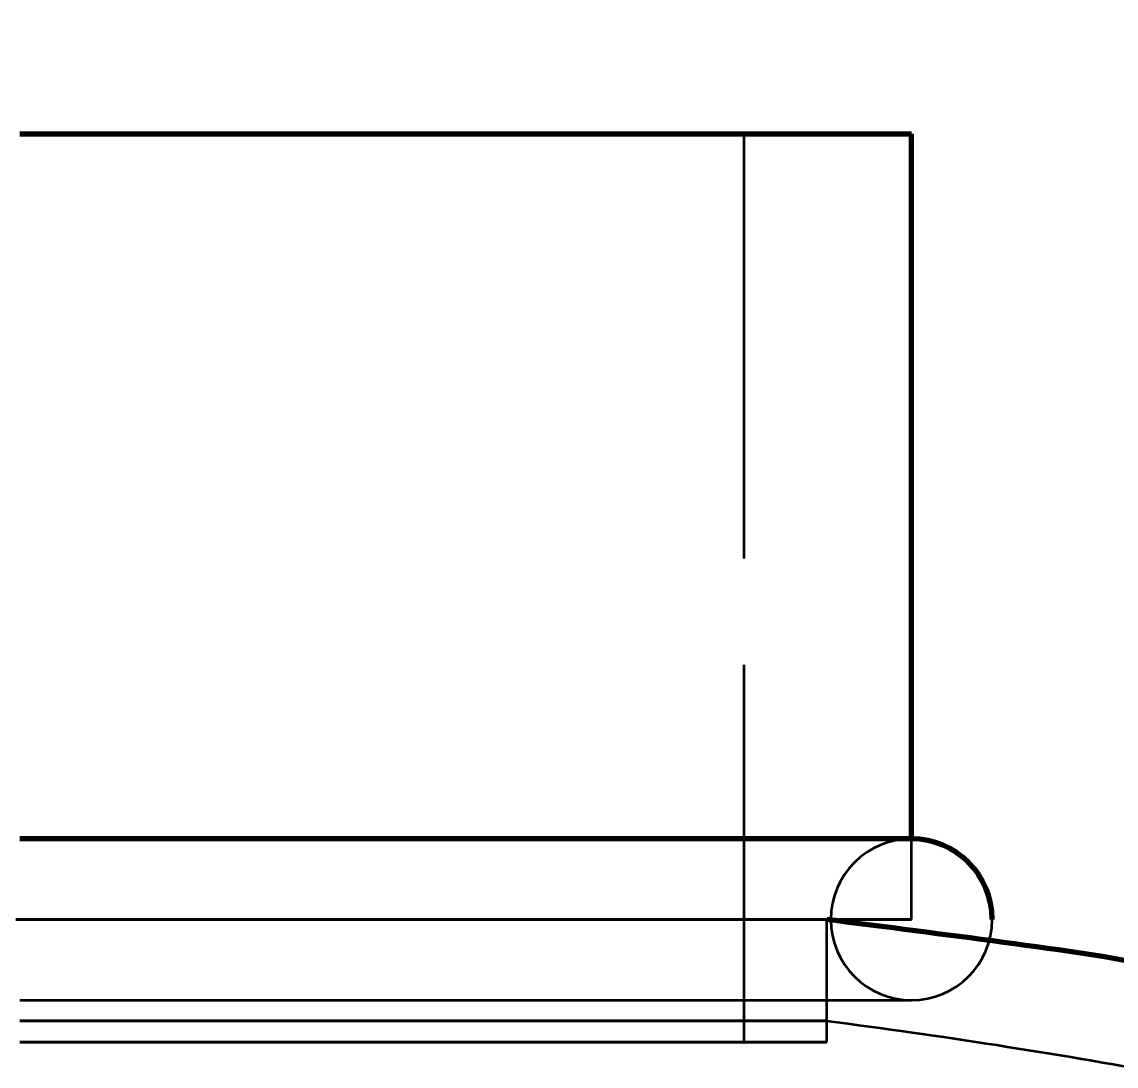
# Model space of a CAD drawing. Header units: millimetres. Extents: x 0 to 1554, y 0 to 420.
# Drawn here: x 117.17 to 127.48, y 333.25 to 343.08 of the extents above; entities that cross this region are included whole.
import ezdxf

# ---------------------------------------------------------------- set-up
doc = ezdxf.new("R2010")
doc.units = ezdxf.units.MM
doc.linetypes.add('IRAM-E-TRAZOS', pattern=[5, 4, -1])
for name, color, linetype, lineweight in [('01-VISIBLE', 7, 'CONTINUOUS', 70), ('02-OCULTA', 4, 'IRAM-E-TRAZOS', 35), ('04-COTA', 3, 'CONTINUOUS', 18)]:
    doc.layers.add(name, color=color, linetype=linetype, lineweight=lineweight)
doc.styles.add('ISO3098', font='isocpeur.ttf')
doc.dimstyles.new('FLAMA-IRAM', dxfattribs={"dimtxt": 3.5, "dimasz": 3.5, "dimexe": 2, "dimexo": 1.5, "dimgap": 1, "dimtad": 1, "dimdec": 1, "dimtxsty": 'ISO3098', "dimblk": 'IRAM_FLECHA', "dimblk1": 'IRAM_FLECHA', "dimblk2": 'IRAM_FLECHA', "dimcen": 2.5, "dimclrd": 256, "dimclre": 256, "dimclrt": 256, "dimazin": 3, "dimtfac": 1, "dimtmove": 0, "dimatfit": 3, "dimlwd": 18, "dimlwe": 18})

# ---------------------------------------------------------------- blocks, each defined once
blk = doc.blocks.new('IRAM_FLECHA')
blk.add_solid([(0, 0), (-1, 0.125), (-1, -0.125)])

msp = doc.modelspace()

# ---------------------------------------------------------------- linework, layer by layer
at = {"layer": '01-VISIBLE'}
msp.add_line((125.55, 335.388), (125.55, 342.028), dxfattribs=at)
for points in [[(117.15, 342.028), (117.23, 342.028), (117.31, 342.028), (117.39, 342.028), (117.47, 342.028), (117.55, 342.028), (117.63, 342.028), (117.71, 342.028), (117.79, 342.028), (117.87, 342.028), (117.95, 342.028), (118.03, 342.028), (118.11, 342.028), (118.19, 342.028), (118.27, 342.028), (118.35, 342.028), (118.43, 342.028), (118.51, 342.028), (118.59, 342.028), (118.67, 342.028), (118.75, 342.028), (118.83, 342.028), (118.91, 342.028), (118.99, 342.028), (119.07, 342.028), (119.15, 342.028), (119.23, 342.028), (119.31, 342.028), (119.39, 342.028), (119.47, 342.028), (119.55, 342.028), (119.63, 342.028), (119.71, 342.028), (119.79, 342.028), (119.87, 342.028), (119.95, 342.028), (120.03, 342.028), (120.11, 342.028), (120.19, 342.028), (120.27, 342.028), (120.35, 342.028), (120.43, 342.028), (120.51, 342.028), (120.59, 342.028), (120.67, 342.028), (120.75, 342.028), (120.83, 342.028), (120.91, 342.028), (120.99, 342.028), (121.07, 342.028), (121.15, 342.028), (121.23, 342.028), (121.31, 342.028), (121.39, 342.028), (121.47, 342.028), (121.55, 342.028), (121.63, 342.028), (121.71, 342.028), (121.79, 342.028), (121.87, 342.028), (121.95, 342.028), (122.03, 342.028), (122.11, 342.028), (122.19, 342.028), (122.27, 342.028), (122.35, 342.028), (122.43, 342.028), (122.51, 342.028), (122.59, 342.028), (122.67, 342.028), (122.75, 342.028), (122.83, 342.028), (122.91, 342.028), (122.99, 342.028), (123.07, 342.028), (123.15, 342.028), (123.23, 342.028), (123.31, 342.028), (123.39, 342.028), (123.47, 342.028), (123.55, 342.028), (123.63, 342.028), (123.71, 342.028), (123.79, 342.028), (123.87, 342.028), (123.95, 342.028), (124.03, 342.028), (124.11, 342.028), (124.19, 342.028), (124.27, 342.028), (124.35, 342.028), (124.43, 342.028), (124.51, 342.028), (124.59, 342.028), (124.67, 342.028), (124.75, 342.028), (124.83, 342.028), (124.91, 342.028), (124.99, 342.028), (125.07, 342.028), (125.15, 342.028), (125.23, 342.028), (125.31, 342.028), (125.39, 342.028), (125.47, 342.028), (125.55, 342.028)], [(125.55, 335.388), (125.47, 335.388), (125.39, 335.388), (125.31, 335.388), (125.23, 335.388), (125.15, 335.388), (125.07, 335.388), (124.99, 335.388), (124.91, 335.388), (124.83, 335.388), (124.75, 335.388), (124.67, 335.388), (124.59, 335.388), (124.51, 335.388), (124.43, 335.388), (124.35, 335.388), (124.27, 335.388), (124.19, 335.388), (124.11, 335.388), (124.03, 335.388), (123.95, 335.388), (123.87, 335.388), (123.79, 335.388), (123.71, 335.388), (123.63, 335.388), (123.55, 335.388), (123.47, 335.388), (123.39, 335.388), (123.31, 335.388), (123.23, 335.388), (123.15, 335.388), (123.07, 335.388), (122.99, 335.388), (122.91, 335.388), (122.83, 335.388), (122.75, 335.388), (122.67, 335.388), (122.59, 335.388), (122.51, 335.388), (122.43, 335.388), (122.35, 335.388), (122.27, 335.388), (122.19, 335.388), (122.11, 335.388), (122.03, 335.388), (121.95, 335.388), (121.87, 335.388), (121.79, 335.388), (121.71, 335.388), (121.63, 335.388), (121.55, 335.388), (121.47, 335.388), (121.39, 335.388), (121.31, 335.388), (121.23, 335.388), (121.15, 335.388), (121.07, 335.388), (120.99, 335.388), (120.91, 335.388), (120.83, 335.388), (120.75, 335.388), (120.67, 335.388), (120.59, 335.388), (120.51, 335.388), (120.43, 335.388), (120.35, 335.388), (120.27, 335.388), (120.19, 335.388), (120.11, 335.388), (120.03, 335.388), (119.95, 335.388), (119.87, 335.388), (119.79, 335.388), (119.71, 335.388), (119.63, 335.388), (119.55, 335.388), (119.47, 335.388), (119.39, 335.388), (119.31, 335.388), (119.23, 335.388), (119.15, 335.388), (119.07, 335.388), (118.99, 335.388), (118.91, 335.388), (118.83, 335.388), (118.75, 335.388), (118.67, 335.388), (118.59, 335.388), (118.51, 335.388), (118.43, 335.388), (118.35, 335.388), (118.27, 335.388), (118.19, 335.388), (118.11, 335.388), (118.03, 335.388), (117.95, 335.388), (117.87, 335.388), (117.79, 335.388), (117.71, 335.388), (117.63, 335.388), (117.55, 335.388), (117.47, 335.388), (117.39, 335.388), (117.31, 335.388), (117.23, 335.388), (117.15, 335.388)], [(127.557, 334.242), (127.454, 334.261), (127.35, 334.278), (127.247, 334.295), (127.143, 334.311), (127.039, 334.326), (126.935, 334.341), (126.832, 334.355), (126.728, 334.37), (126.624, 334.384), (126.52, 334.398), (126.416, 334.412), (126.312, 334.426), (126.208, 334.44), (126.104, 334.454), (126, 334.467), (125.896, 334.481), (125.792, 334.494), (125.688, 334.508), (125.584, 334.521), (125.48, 334.535), (125.376, 334.548), (125.272, 334.562), (125.168, 334.575), (125.064, 334.588), (124.96, 334.601), (124.856, 334.615), (124.752, 334.628)]]:
    msp.add_lwpolyline(points, dxfattribs=at)
msp.add_arc((125.55, 334.628), 0.76, 0, 90, dxfattribs=at)
at = {"layer": '02-OCULTA'}
for p, q in [((123.97, 342.028), (123.97, 333.474)), ((125.55, 334.628), (125.55, 335.388)), ((124.75, 334.628), (124.75, 333.674)), ((124.752, 333.474), (124.752, 334.628))]:
    msp.add_line(p, q, dxfattribs=at)
for points in [[(125.55, 342.028), (125.47, 342.028), (125.39, 342.028), (125.31, 342.028), (125.23, 342.028), (125.15, 342.028), (125.07, 342.028), (124.99, 342.028), (124.91, 342.028), (124.83, 342.028), (124.75, 342.028), (124.67, 342.028), (124.59, 342.028), (124.51, 342.028), (124.43, 342.028), (124.35, 342.028), (124.27, 342.028), (124.19, 342.028), (124.11, 342.028), (124.03, 342.028), (123.95, 342.028), (123.87, 342.028), (123.79, 342.028), (123.71, 342.028), (123.63, 342.028), (123.55, 342.028), (123.47, 342.028), (123.39, 342.028), (123.31, 342.028), (123.23, 342.028), (123.15, 342.028), (123.07, 342.028), (122.99, 342.028), (122.91, 342.028), (122.83, 342.028), (122.75, 342.028), (122.67, 342.028), (122.59, 342.028), (122.51, 342.028), (122.43, 342.028), (122.35, 342.028), (122.27, 342.028), (122.19, 342.028), (122.11, 342.028), (122.03, 342.028), (121.95, 342.028), (121.87, 342.028), (121.79, 342.028), (121.71, 342.028), (121.63, 342.028), (121.55, 342.028), (121.47, 342.028), (121.39, 342.028), (121.31, 342.028), (121.23, 342.028), (121.15, 342.028), (121.07, 342.028), (120.99, 342.028), (120.91, 342.028), (120.83, 342.028), (120.75, 342.028), (120.67, 342.028), (120.59, 342.028), (120.51, 342.028), (120.43, 342.028), (120.35, 342.028), (120.27, 342.028), (120.19, 342.028), (120.11, 342.028), (120.03, 342.028), (119.95, 342.028), (119.87, 342.028), (119.79, 342.028), (119.71, 342.028), (119.63, 342.028), (119.55, 342.028), (119.47, 342.028), (119.39, 342.028), (119.31, 342.028), (119.23, 342.028), (119.15, 342.028), (119.07, 342.028), (118.99, 342.028), (118.91, 342.028), (118.83, 342.028), (118.75, 342.028), (118.67, 342.028), (118.59, 342.028), (118.51, 342.028), (118.43, 342.028), (118.35, 342.028), (118.27, 342.028), (118.19, 342.028), (118.11, 342.028), (118.03, 342.028), (117.95, 342.028), (117.87, 342.028), (117.79, 342.028), (117.71, 342.028), (117.63, 342.028), (117.55, 342.028), (117.47, 342.028), (117.39, 342.028), (117.31, 342.028), (117.23, 342.028), (117.15, 342.028)], [(123.97, 342.028), (123.89, 342.028), (123.81, 342.028), (123.729, 342.028), (123.649, 342.028), (123.569, 342.028), (123.489, 342.028), (123.408, 342.028), (123.328, 342.028), (123.248, 342.028), (123.168, 342.028), (123.088, 342.028), (123.007, 342.028), (122.927, 342.028), (122.847, 342.028), (122.767, 342.028), (122.686, 342.028), (122.606, 342.028), (122.526, 342.028), (122.446, 342.028), (122.366, 342.028), (122.285, 342.028), (122.205, 342.028), (122.125, 342.028), (122.045, 342.028), (121.964, 342.028), (121.884, 342.028), (121.804, 342.028), (121.724, 342.028), (121.644, 342.028), (121.563, 342.028), (121.483, 342.028), (121.403, 342.028), (121.323, 342.028), (121.242, 342.028), (121.162, 342.028), (121.082, 342.028), (121.002, 342.028), (120.922, 342.028), (120.841, 342.028), (120.761, 342.028), (120.681, 342.028), (120.601, 342.028), (120.52, 342.028), (120.44, 342.028), (120.36, 342.028), (120.28, 342.028), (120.2, 342.028), (120.119, 342.028), (120.039, 342.028), (119.959, 342.028), (119.879, 342.028), (119.798, 342.028), (119.718, 342.028), (119.638, 342.028), (119.558, 342.028), (119.478, 342.028), (119.397, 342.028), (119.317, 342.028), (119.237, 342.028), (119.157, 342.028), (119.076, 342.028), (118.996, 342.028), (118.916, 342.028), (118.836, 342.028), (118.756, 342.028), (118.675, 342.028), (118.595, 342.028), (118.515, 342.028), (118.435, 342.028), (118.354, 342.028), (118.274, 342.028), (118.194, 342.028), (118.114, 342.028), (118.034, 342.028), (117.953, 342.028), (117.873, 342.028), (117.793, 342.028), (117.713, 342.028), (117.632, 342.028), (117.552, 342.028), (117.472, 342.028), (117.392, 342.028), (117.312, 342.028), (117.231, 342.028), (117.151, 342.028)], [(117.151, 342.028), (117.231, 342.028), (117.312, 342.028), (117.392, 342.028), (117.472, 342.028), (117.552, 342.028), (117.632, 342.028), (117.713, 342.028), (117.793, 342.028), (117.873, 342.028), (117.953, 342.028), (118.034, 342.028), (118.114, 342.028), (118.194, 342.028), (118.274, 342.028), (118.354, 342.028), (118.435, 342.028), (118.515, 342.028), (118.595, 342.028), (118.675, 342.028), (118.756, 342.028), (118.836, 342.028), (118.916, 342.028), (118.996, 342.028), (119.076, 342.028), (119.157, 342.028), (119.237, 342.028), (119.317, 342.028), (119.397, 342.028), (119.478, 342.028), (119.558, 342.028), (119.638, 342.028), (119.718, 342.028), (119.798, 342.028), (119.879, 342.028), (119.959, 342.028), (120.039, 342.028), (120.119, 342.028), (120.2, 342.028), (120.28, 342.028), (120.36, 342.028), (120.44, 342.028), (120.52, 342.028), (120.601, 342.028), (120.681, 342.028), (120.761, 342.028), (120.841, 342.028), (120.922, 342.028), (121.002, 342.028), (121.082, 342.028), (121.162, 342.028), (121.242, 342.028), (121.323, 342.028), (121.403, 342.028), (121.483, 342.028), (121.563, 342.028), (121.644, 342.028), (121.724, 342.028), (121.804, 342.028), (121.884, 342.028), (121.964, 342.028), (122.045, 342.028), (122.125, 342.028), (122.205, 342.028), (122.285, 342.028), (122.366, 342.028), (122.446, 342.028), (122.526, 342.028), (122.606, 342.028), (122.686, 342.028), (122.767, 342.028), (122.847, 342.028), (122.927, 342.028), (123.007, 342.028), (123.088, 342.028), (123.168, 342.028), (123.248, 342.028), (123.328, 342.028), (123.408, 342.028), (123.489, 342.028), (123.569, 342.028), (123.649, 342.028), (123.729, 342.028), (123.81, 342.028), (123.89, 342.028), (123.97, 342.028)], [(125.55, 335.388), (125.47, 335.388), (125.39, 335.388), (125.31, 335.388), (125.23, 335.388), (125.15, 335.388), (125.07, 335.388), (124.99, 335.388), (124.91, 335.388), (124.83, 335.388), (124.75, 335.388), (124.67, 335.388), (124.59, 335.388), (124.51, 335.388), (124.43, 335.388), (124.35, 335.388), (124.27, 335.388), (124.19, 335.388), (124.11, 335.388), (124.03, 335.388), (123.95, 335.388), (123.87, 335.388), (123.79, 335.388), (123.71, 335.388), (123.63, 335.388), (123.55, 335.388), (123.47, 335.388), (123.39, 335.388), (123.31, 335.388), (123.23, 335.388), (123.15, 335.388), (123.07, 335.388), (122.99, 335.388), (122.91, 335.388), (122.83, 335.388), (122.75, 335.388), (122.67, 335.388), (122.59, 335.388), (122.51, 335.388), (122.43, 335.388), (122.35, 335.388), (122.27, 335.388), (122.19, 335.388), (122.11, 335.388), (122.03, 335.388), (121.95, 335.388), (121.87, 335.388), (121.79, 335.388), (121.71, 335.388), (121.63, 335.388), (121.55, 335.388), (121.47, 335.388), (121.39, 335.388), (121.31, 335.388), (121.23, 335.388), (121.15, 335.388), (121.07, 335.388), (120.99, 335.388), (120.91, 335.388), (120.83, 335.388), (120.75, 335.388), (120.67, 335.388), (120.59, 335.388), (120.51, 335.388), (120.43, 335.388), (120.35, 335.388), (120.27, 335.388), (120.19, 335.388), (120.11, 335.388), (120.03, 335.388), (119.95, 335.388), (119.87, 335.388), (119.79, 335.388), (119.71, 335.388), (119.63, 335.388), (119.55, 335.388), (119.47, 335.388), (119.39, 335.388), (119.31, 335.388), (119.23, 335.388), (119.15, 335.388), (119.07, 335.388), (118.99, 335.388), (118.91, 335.388), (118.83, 335.388), (118.75, 335.388), (118.67, 335.388), (118.59, 335.388), (118.51, 335.388), (118.43, 335.388), (118.35, 335.388), (118.27, 335.388), (118.19, 335.388), (118.11, 335.388), (118.03, 335.388), (117.95, 335.388), (117.87, 335.388), (117.79, 335.388), (117.71, 335.388), (117.63, 335.388), (117.55, 335.388), (117.47, 335.388), (117.39, 335.388), (117.31, 335.388), (117.23, 335.388), (117.15, 335.388)], [(124.75, 334.628), (124.67, 334.628), (124.589, 334.628), (124.509, 334.628), (124.428, 334.628), (124.348, 334.628), (124.268, 334.628), (124.187, 334.628), (124.107, 334.628), (124.026, 334.628), (123.946, 334.628), (123.866, 334.628), (123.785, 334.628), (123.705, 334.628), (123.624, 334.628), (123.544, 334.628), (123.464, 334.628), (123.383, 334.628), (123.303, 334.628), (123.222, 334.628), (123.142, 334.628), (123.062, 334.628), (122.981, 334.628), (122.901, 334.628), (122.82, 334.628), (122.74, 334.628), (122.66, 334.628), (122.579, 334.628), (122.499, 334.628), (122.418, 334.628), (122.338, 334.628), (122.258, 334.628), (122.177, 334.628), (122.097, 334.628), (122.016, 334.628), (121.936, 334.628), (121.856, 334.628), (121.775, 334.628), (121.695, 334.628), (121.614, 334.628), (121.534, 334.628), (121.454, 334.628), (121.373, 334.628), (121.293, 334.628), (121.212, 334.628), (121.132, 334.628), (121.052, 334.628), (120.971, 334.628), (120.891, 334.628), (120.81, 334.628), (120.73, 334.628), (120.649, 334.628), (120.569, 334.628), (120.489, 334.628), (120.408, 334.628), (120.328, 334.628), (120.247, 334.628), (120.167, 334.628), (120.087, 334.628), (120.006, 334.628), (119.926, 334.628), (119.845, 334.628), (119.765, 334.628), (119.685, 334.628), (119.604, 334.628), (119.524, 334.628), (119.443, 334.628), (119.363, 334.628), (119.283, 334.628), (119.202, 334.628), (119.122, 334.628), (119.041, 334.628), (118.961, 334.628), (118.881, 334.628), (118.8, 334.628), (118.72, 334.628), (118.639, 334.628), (118.559, 334.628), (118.479, 334.628), (118.398, 334.628), (118.318, 334.628), (118.237, 334.628), (118.157, 334.628), (118.077, 334.628), (117.996, 334.628), (117.916, 334.628), (117.835, 334.628), (117.755, 334.628), (117.675, 334.628), (117.594, 334.628), (117.514, 334.628), (117.433, 334.628), (117.353, 334.628), (117.273, 334.628), (117.192, 334.628), (117.112, 334.628)], [(117.112, 334.628), (117.192, 334.628), (117.273, 334.628), (117.353, 334.628), (117.433, 334.628), (117.514, 334.628), (117.594, 334.628), (117.675, 334.628), (117.755, 334.628), (117.835, 334.628), (117.916, 334.628), (117.996, 334.628), (118.077, 334.628), (118.157, 334.628), (118.237, 334.628), (118.318, 334.628), (118.398, 334.628), (118.479, 334.628), (118.559, 334.628), (118.639, 334.628), (118.72, 334.628), (118.8, 334.628), (118.881, 334.628), (118.961, 334.628), (119.041, 334.628), (119.122, 334.628), (119.202, 334.628), (119.283, 334.628), (119.363, 334.628), (119.443, 334.628), (119.524, 334.628), (119.604, 334.628), (119.685, 334.628), (119.765, 334.628), (119.845, 334.628), (119.926, 334.628), (120.006, 334.628), (120.087, 334.628), (120.167, 334.628), (120.247, 334.628), (120.328, 334.628), (120.408, 334.628), (120.489, 334.628), (120.569, 334.628), (120.649, 334.628), (120.73, 334.628), (120.81, 334.628), (120.891, 334.628), (120.971, 334.628), (121.052, 334.628), (121.132, 334.628), (121.212, 334.628), (121.293, 334.628), (121.373, 334.628), (121.454, 334.628), (121.534, 334.628), (121.614, 334.628), (121.695, 334.628), (121.775, 334.628), (121.856, 334.628), (121.936, 334.628), (122.016, 334.628), (122.097, 334.628), (122.177, 334.628), (122.258, 334.628), (122.338, 334.628), (122.418, 334.628), (122.499, 334.628), (122.579, 334.628), (122.66, 334.628), (122.74, 334.628), (122.82, 334.628), (122.901, 334.628), (122.981, 334.628), (123.062, 334.628), (123.142, 334.628), (123.222, 334.628), (123.303, 334.628), (123.383, 334.628), (123.464, 334.628), (123.544, 334.628), (123.624, 334.628), (123.705, 334.628), (123.785, 334.628), (123.866, 334.628), (123.946, 334.628), (124.026, 334.628), (124.107, 334.628), (124.187, 334.628), (124.268, 334.628), (124.348, 334.628), (124.428, 334.628), (124.509, 334.628), (124.589, 334.628), (124.67, 334.628), (124.75, 334.628)], [(124.752, 334.628), (124.672, 334.628), (124.592, 334.628), (124.512, 334.628), (124.432, 334.628), (124.352, 334.628), (124.272, 334.628), (124.192, 334.628), (124.112, 334.628), (124.032, 334.628), (123.952, 334.628), (123.872, 334.628), (123.792, 334.628), (123.712, 334.628), (123.632, 334.628), (123.552, 334.628), (123.472, 334.628), (123.392, 334.628), (123.312, 334.628), (123.232, 334.628), (123.152, 334.628), (123.072, 334.628), (122.992, 334.628), (122.912, 334.628), (122.832, 334.628), (122.751, 334.628), (122.671, 334.628), (122.591, 334.628), (122.511, 334.628), (122.431, 334.628), (122.351, 334.628), (122.271, 334.628), (122.191, 334.628), (122.111, 334.628), (122.031, 334.628), (121.951, 334.628), (121.871, 334.628), (121.791, 334.628), (121.711, 334.628), (121.631, 334.628), (121.551, 334.628), (121.471, 334.628), (121.391, 334.628), (121.311, 334.628), (121.231, 334.628), (121.151, 334.628), (121.071, 334.628), (120.991, 334.628), (120.911, 334.628), (120.831, 334.628), (120.751, 334.628), (120.671, 334.628), (120.591, 334.628), (120.511, 334.628), (120.431, 334.628), (120.351, 334.628), (120.271, 334.628), (120.191, 334.628), (120.111, 334.628), (120.031, 334.628), (119.951, 334.628), (119.871, 334.628), (119.791, 334.628), (119.711, 334.628), (119.631, 334.628), (119.551, 334.628), (119.471, 334.628), (119.391, 334.628), (119.311, 334.628), (119.231, 334.628), (119.151, 334.628), (119.071, 334.628), (118.991, 334.628), (118.911, 334.628), (118.831, 334.628), (118.751, 334.628), (118.67, 334.628), (118.59, 334.628), (118.51, 334.628), (118.43, 334.628), (118.35, 334.628), (118.27, 334.628), (118.19, 334.628), (118.11, 334.628), (118.03, 334.628), (117.95, 334.628), (117.87, 334.628), (117.79, 334.628), (117.71, 334.628), (117.63, 334.628), (117.55, 334.628), (117.47, 334.628), (117.39, 334.628), (117.31, 334.628), (117.23, 334.628), (117.15, 334.628)], [(117.15, 334.628), (117.23, 334.628), (117.31, 334.628), (117.39, 334.628), (117.47, 334.628), (117.55, 334.628), (117.63, 334.628), (117.71, 334.628), (117.79, 334.628), (117.87, 334.628), (117.95, 334.628), (118.03, 334.628), (118.11, 334.628), (118.19, 334.628), (118.27, 334.628), (118.35, 334.628), (118.43, 334.628), (118.51, 334.628), (118.59, 334.628), (118.67, 334.628), (118.751, 334.628), (118.831, 334.628), (118.911, 334.628), (118.991, 334.628), (119.071, 334.628), (119.151, 334.628), (119.231, 334.628), (119.311, 334.628), (119.391, 334.628), (119.471, 334.628), (119.551, 334.628), (119.631, 334.628), (119.711, 334.628), (119.791, 334.628), (119.871, 334.628), (119.951, 334.628), (120.031, 334.628), (120.111, 334.628), (120.191, 334.628), (120.271, 334.628), (120.351, 334.628), (120.431, 334.628), (120.511, 334.628), (120.591, 334.628), (120.671, 334.628), (120.751, 334.628), (120.831, 334.628), (120.911, 334.628), (120.991, 334.628), (121.071, 334.628), (121.151, 334.628), (121.231, 334.628), (121.311, 334.628), (121.391, 334.628), (121.471, 334.628), (121.551, 334.628), (121.631, 334.628), (121.711, 334.628), (121.791, 334.628), (121.871, 334.628), (121.951, 334.628), (122.031, 334.628), (122.111, 334.628), (122.191, 334.628), (122.271, 334.628), (122.351, 334.628), (122.431, 334.628), (122.511, 334.628), (122.591, 334.628), (122.671, 334.628), (122.751, 334.628), (122.832, 334.628), (122.912, 334.628), (122.992, 334.628), (123.072, 334.628), (123.152, 334.628), (123.232, 334.628), (123.312, 334.628), (123.392, 334.628), (123.472, 334.628), (123.552, 334.628), (123.632, 334.628), (123.712, 334.628), (123.792, 334.628), (123.872, 334.628), (123.952, 334.628), (124.032, 334.628), (124.112, 334.628), (124.192, 334.628), (124.272, 334.628), (124.352, 334.628), (124.432, 334.628), (124.512, 334.628), (124.592, 334.628), (124.672, 334.628), (124.752, 334.628)], [(125.55, 334.628), (125.47, 334.628), (125.39, 334.628), (125.31, 334.628), (125.23, 334.628), (125.15, 334.628), (125.07, 334.628), (124.99, 334.628), (124.91, 334.628), (124.83, 334.628), (124.75, 334.628), (124.67, 334.628), (124.59, 334.628), (124.51, 334.628), (124.43, 334.628), (124.35, 334.628), (124.27, 334.628), (124.19, 334.628), (124.11, 334.628), (124.03, 334.628), (123.95, 334.628), (123.87, 334.628), (123.79, 334.628), (123.71, 334.628), (123.63, 334.628), (123.55, 334.628), (123.47, 334.628), (123.39, 334.628), (123.31, 334.628), (123.23, 334.628), (123.15, 334.628), (123.07, 334.628), (122.99, 334.628), (122.91, 334.628), (122.83, 334.628), (122.75, 334.628), (122.67, 334.628), (122.59, 334.628), (122.51, 334.628), (122.43, 334.628), (122.35, 334.628), (122.27, 334.628), (122.19, 334.628), (122.11, 334.628), (122.03, 334.628), (121.95, 334.628), (121.87, 334.628), (121.79, 334.628), (121.71, 334.628), (121.63, 334.628), (121.55, 334.628), (121.47, 334.628), (121.39, 334.628), (121.31, 334.628), (121.23, 334.628), (121.15, 334.628), (121.07, 334.628), (120.99, 334.628), (120.91, 334.628), (120.83, 334.628), (120.75, 334.628), (120.67, 334.628), (120.59, 334.628), (120.51, 334.628), (120.43, 334.628), (120.35, 334.628), (120.27, 334.628), (120.19, 334.628), (120.11, 334.628), (120.03, 334.628), (119.95, 334.628), (119.87, 334.628), (119.79, 334.628), (119.71, 334.628), (119.63, 334.628), (119.55, 334.628), (119.47, 334.628), (119.39, 334.628), (119.31, 334.628), (119.23, 334.628), (119.15, 334.628), (119.07, 334.628), (118.99, 334.628), (118.91, 334.628), (118.83, 334.628), (118.75, 334.628), (118.67, 334.628), (118.59, 334.628), (118.51, 334.628), (118.43, 334.628), (118.35, 334.628), (118.27, 334.628), (118.19, 334.628), (118.11, 334.628), (118.03, 334.628), (117.95, 334.628), (117.87, 334.628), (117.79, 334.628), (117.71, 334.628), (117.63, 334.628), (117.55, 334.628), (117.47, 334.628), (117.39, 334.628), (117.31, 334.628), (117.23, 334.628), (117.15, 334.628)], [(117.15, 334.628), (117.23, 334.628), (117.31, 334.628), (117.39, 334.628), (117.47, 334.628), (117.55, 334.628), (117.63, 334.628), (117.71, 334.628), (117.79, 334.628), (117.87, 334.628), (117.95, 334.628), (118.03, 334.628), (118.11, 334.628), (118.19, 334.628), (118.27, 334.628), (118.35, 334.628), (118.43, 334.628), (118.51, 334.628), (118.59, 334.628), (118.67, 334.628), (118.75, 334.628), (118.83, 334.628), (118.91, 334.628), (118.99, 334.628), (119.07, 334.628), (119.15, 334.628), (119.23, 334.628), (119.31, 334.628), (119.39, 334.628), (119.47, 334.628), (119.55, 334.628), (119.63, 334.628), (119.71, 334.628), (119.79, 334.628), (119.87, 334.628), (119.95, 334.628), (120.03, 334.628), (120.11, 334.628), (120.19, 334.628), (120.27, 334.628), (120.35, 334.628), (120.43, 334.628), (120.51, 334.628), (120.59, 334.628), (120.67, 334.628), (120.75, 334.628), (120.83, 334.628), (120.91, 334.628), (120.99, 334.628), (121.07, 334.628), (121.15, 334.628), (121.23, 334.628), (121.31, 334.628), (121.39, 334.628), (121.47, 334.628), (121.55, 334.628), (121.63, 334.628), (121.71, 334.628), (121.79, 334.628), (121.87, 334.628), (121.95, 334.628), (122.03, 334.628), (122.11, 334.628), (122.19, 334.628), (122.27, 334.628), (122.35, 334.628), (122.43, 334.628), (122.51, 334.628), (122.59, 334.628), (122.67, 334.628), (122.75, 334.628), (122.83, 334.628), (122.91, 334.628), (122.99, 334.628), (123.07, 334.628), (123.15, 334.628), (123.23, 334.628), (123.31, 334.628), (123.39, 334.628), (123.47, 334.628), (123.55, 334.628), (123.63, 334.628), (123.71, 334.628), (123.79, 334.628), (123.87, 334.628), (123.95, 334.628), (124.03, 334.628), (124.11, 334.628), (124.19, 334.628), (124.27, 334.628), (124.35, 334.628), (124.43, 334.628), (124.51, 334.628), (124.59, 334.628), (124.67, 334.628), (124.75, 334.628), (124.83, 334.628), (124.91, 334.628), (124.99, 334.628), (125.07, 334.628), (125.15, 334.628), (125.23, 334.628), (125.31, 334.628), (125.39, 334.628), (125.47, 334.628), (125.55, 334.628)], [(124.752, 334.628), (124.752, 334.628), (124.751, 334.628), (124.751, 334.628), (124.751, 334.628), (124.75, 334.628), (124.75, 334.628)], [(117.15, 333.868), (117.23, 333.868), (117.31, 333.868), (117.39, 333.868), (117.47, 333.868), (117.55, 333.868), (117.63, 333.868), (117.71, 333.868), (117.79, 333.868), (117.87, 333.868), (117.95, 333.868), (118.03, 333.868), (118.11, 333.868), (118.19, 333.868), (118.27, 333.868), (118.35, 333.868), (118.43, 333.868), (118.51, 333.868), (118.59, 333.868), (118.67, 333.868), (118.75, 333.868), (118.83, 333.868), (118.91, 333.868), (118.99, 333.868), (119.07, 333.868), (119.15, 333.868), (119.23, 333.868), (119.31, 333.868), (119.39, 333.868), (119.47, 333.868), (119.55, 333.868), (119.63, 333.868), (119.71, 333.868), (119.79, 333.868), (119.87, 333.868), (119.95, 333.868), (120.03, 333.868), (120.11, 333.868), (120.19, 333.868), (120.27, 333.868), (120.35, 333.868), (120.43, 333.868), (120.51, 333.868), (120.59, 333.868), (120.67, 333.868), (120.75, 333.868), (120.83, 333.868), (120.91, 333.868), (120.99, 333.868), (121.07, 333.868), (121.15, 333.868), (121.23, 333.868), (121.31, 333.868), (121.39, 333.868), (121.47, 333.868), (121.55, 333.868), (121.63, 333.868), (121.71, 333.868), (121.79, 333.868), (121.87, 333.868), (121.95, 333.868), (122.03, 333.868), (122.11, 333.868), (122.19, 333.868), (122.27, 333.868), (122.35, 333.868), (122.43, 333.868), (122.51, 333.868), (122.59, 333.868), (122.67, 333.868), (122.75, 333.868), (122.83, 333.868), (122.91, 333.868), (122.99, 333.868), (123.07, 333.868), (123.15, 333.868), (123.23, 333.868), (123.31, 333.868), (123.39, 333.868), (123.47, 333.868), (123.55, 333.868), (123.63, 333.868), (123.71, 333.868), (123.79, 333.868), (123.87, 333.868), (123.95, 333.868), (124.03, 333.868), (124.11, 333.868), (124.19, 333.868), (124.27, 333.868), (124.35, 333.868), (124.43, 333.868), (124.51, 333.868), (124.59, 333.868), (124.67, 333.868), (124.75, 333.868), (124.83, 333.868), (124.91, 333.868), (124.99, 333.868), (125.07, 333.868), (125.15, 333.868), (125.23, 333.868), (125.31, 333.868), (125.39, 333.868), (125.47, 333.868), (125.55, 333.868)], [(117.15, 333.868), (117.23, 333.868), (117.31, 333.868), (117.39, 333.868), (117.47, 333.868), (117.55, 333.868), (117.63, 333.868), (117.71, 333.868), (117.79, 333.868), (117.87, 333.868), (117.95, 333.868), (118.03, 333.868), (118.11, 333.868), (118.19, 333.868), (118.27, 333.868), (118.35, 333.868), (118.43, 333.868), (118.51, 333.868), (118.59, 333.868), (118.67, 333.868), (118.75, 333.868), (118.83, 333.868), (118.91, 333.868), (118.99, 333.868), (119.07, 333.868), (119.15, 333.868), (119.23, 333.868), (119.31, 333.868), (119.39, 333.868), (119.47, 333.868), (119.55, 333.868), (119.63, 333.868), (119.71, 333.868), (119.79, 333.868), (119.87, 333.868), (119.95, 333.868), (120.03, 333.868), (120.11, 333.868), (120.19, 333.868), (120.27, 333.868), (120.35, 333.868), (120.43, 333.868), (120.51, 333.868), (120.59, 333.868), (120.67, 333.868), (120.75, 333.868), (120.83, 333.868), (120.91, 333.868), (120.99, 333.868), (121.07, 333.868), (121.15, 333.868), (121.23, 333.868), (121.31, 333.868), (121.39, 333.868), (121.47, 333.868), (121.55, 333.868), (121.63, 333.868), (121.71, 333.868), (121.79, 333.868), (121.87, 333.868), (121.95, 333.868), (122.03, 333.868), (122.11, 333.868), (122.19, 333.868), (122.27, 333.868), (122.35, 333.868), (122.43, 333.868), (122.51, 333.868), (122.59, 333.868), (122.67, 333.868), (122.75, 333.868), (122.83, 333.868), (122.91, 333.868), (122.99, 333.868), (123.07, 333.868), (123.15, 333.868), (123.23, 333.868), (123.31, 333.868), (123.39, 333.868), (123.47, 333.868), (123.55, 333.868), (123.63, 333.868), (123.71, 333.868), (123.79, 333.868), (123.87, 333.868), (123.95, 333.868), (124.03, 333.868), (124.11, 333.868), (124.19, 333.868), (124.27, 333.868), (124.35, 333.868), (124.43, 333.868), (124.51, 333.868), (124.59, 333.868), (124.67, 333.868), (124.75, 333.868), (124.83, 333.868), (124.91, 333.868), (124.99, 333.868), (125.07, 333.868), (125.15, 333.868), (125.23, 333.868), (125.31, 333.868), (125.39, 333.868), (125.47, 333.868), (125.55, 333.868)], [(124.75, 333.674), (124.67, 333.674), (124.59, 333.674), (124.51, 333.674), (124.43, 333.674), (124.35, 333.674), (124.27, 333.674), (124.19, 333.674), (124.11, 333.674), (124.03, 333.674), (123.95, 333.674), (123.87, 333.674), (123.79, 333.674), (123.71, 333.674), (123.63, 333.674), (123.55, 333.674), (123.47, 333.674), (123.39, 333.674), (123.31, 333.674), (123.23, 333.674), (123.15, 333.674), (123.07, 333.674), (122.99, 333.674), (122.91, 333.674), (122.83, 333.674), (122.75, 333.674), (122.67, 333.674), (122.59, 333.674), (122.51, 333.674), (122.43, 333.674), (122.35, 333.674), (122.27, 333.674), (122.19, 333.674), (122.11, 333.674), (122.03, 333.674), (121.95, 333.674), (121.87, 333.674), (121.79, 333.674), (121.71, 333.674), (121.63, 333.674), (121.55, 333.674), (121.47, 333.674), (121.39, 333.674), (121.31, 333.674), (121.23, 333.674), (121.15, 333.674), (121.07, 333.674), (120.99, 333.674), (120.91, 333.674), (120.83, 333.674), (120.75, 333.674), (120.67, 333.674), (120.59, 333.674), (120.51, 333.674), (120.43, 333.674), (120.35, 333.674), (120.27, 333.674), (120.19, 333.674), (120.11, 333.674), (120.03, 333.674), (119.95, 333.674), (119.87, 333.674), (119.79, 333.674), (119.71, 333.674), (119.63, 333.674), (119.55, 333.674), (119.47, 333.674), (119.39, 333.674), (119.31, 333.674), (119.23, 333.674), (119.15, 333.674), (119.07, 333.674), (118.99, 333.674), (118.91, 333.674), (118.83, 333.674), (118.75, 333.674), (118.67, 333.674), (118.59, 333.674), (118.51, 333.674), (118.43, 333.674), (118.35, 333.674), (118.27, 333.674), (118.19, 333.674), (118.11, 333.674), (118.03, 333.674), (117.95, 333.674), (117.87, 333.674), (117.79, 333.674), (117.71, 333.674), (117.63, 333.674), (117.55, 333.674), (117.47, 333.674), (117.39, 333.674), (117.31, 333.674), (117.23, 333.674), (117.15, 333.674)], [(117.15, 333.674), (117.23, 333.674), (117.31, 333.674), (117.39, 333.674), (117.47, 333.674), (117.55, 333.674), (117.63, 333.674), (117.71, 333.674), (117.79, 333.674), (117.87, 333.674), (117.95, 333.674), (118.03, 333.674), (118.11, 333.674), (118.19, 333.674), (118.27, 333.674), (118.35, 333.674), (118.43, 333.674), (118.51, 333.674), (118.59, 333.674), (118.67, 333.674), (118.75, 333.674), (118.83, 333.674), (118.91, 333.674), (118.99, 333.674), (119.07, 333.674), (119.15, 333.674), (119.23, 333.674), (119.31, 333.674), (119.39, 333.674), (119.47, 333.674), (119.55, 333.674), (119.63, 333.674), (119.71, 333.674), (119.79, 333.674), (119.87, 333.674), (119.95, 333.674), (120.03, 333.674), (120.11, 333.674), (120.19, 333.674), (120.27, 333.674), (120.35, 333.674), (120.43, 333.674), (120.51, 333.674), (120.59, 333.674), (120.67, 333.674), (120.75, 333.674), (120.83, 333.674), (120.91, 333.674), (120.99, 333.674), (121.07, 333.674), (121.15, 333.674), (121.23, 333.674), (121.31, 333.674), (121.39, 333.674), (121.47, 333.674), (121.55, 333.674), (121.63, 333.674), (121.71, 333.674), (121.79, 333.674), (121.87, 333.674), (121.95, 333.674), (122.03, 333.674), (122.11, 333.674), (122.19, 333.674), (122.27, 333.674), (122.35, 333.674), (122.43, 333.674), (122.51, 333.674), (122.59, 333.674), (122.67, 333.674), (122.75, 333.674), (122.83, 333.674), (122.91, 333.674), (122.99, 333.674), (123.07, 333.674), (123.15, 333.674), (123.23, 333.674), (123.31, 333.674), (123.39, 333.674), (123.47, 333.674), (123.55, 333.674), (123.63, 333.674), (123.71, 333.674), (123.79, 333.674), (123.87, 333.674), (123.95, 333.674), (124.03, 333.674), (124.11, 333.674), (124.19, 333.674), (124.27, 333.674), (124.35, 333.674), (124.43, 333.674), (124.51, 333.674), (124.59, 333.674), (124.67, 333.674), (124.75, 333.674)], [(124.75, 333.674), (124.85, 333.661), (124.951, 333.648), (125.051, 333.634), (125.151, 333.621), (125.252, 333.607), (125.352, 333.593), (125.452, 333.579), (125.552, 333.565), (125.652, 333.551), (125.753, 333.536), (125.853, 333.522), (125.953, 333.507), (126.053, 333.492), (126.153, 333.477), (126.253, 333.461), (126.353, 333.446), (126.453, 333.43), (126.553, 333.414), (126.653, 333.398), (126.753, 333.382), (126.853, 333.366), (126.952, 333.349), (127.052, 333.333), (127.152, 333.316), (127.252, 333.299), (127.351, 333.282), (127.451, 333.264), (127.551, 333.247)], [(124.752, 333.474), (124.672, 333.474), (124.592, 333.474), (124.512, 333.474), (124.432, 333.474), (124.352, 333.474), (124.272, 333.474), (124.192, 333.474), (124.112, 333.474), (124.032, 333.474), (123.952, 333.474), (123.872, 333.474), (123.792, 333.474), (123.712, 333.474), (123.632, 333.474), (123.552, 333.474), (123.472, 333.474), (123.392, 333.474), (123.312, 333.474), (123.232, 333.474), (123.152, 333.474), (123.072, 333.474), (122.992, 333.474), (122.912, 333.474), (122.832, 333.474), (122.751, 333.474), (122.671, 333.474), (122.591, 333.474), (122.511, 333.474), (122.431, 333.474), (122.351, 333.474), (122.271, 333.474), (122.191, 333.474), (122.111, 333.474), (122.031, 333.474), (121.951, 333.474), (121.871, 333.474), (121.791, 333.474), (121.711, 333.474), (121.631, 333.474), (121.551, 333.474), (121.471, 333.474), (121.391, 333.474), (121.311, 333.474), (121.231, 333.474), (121.151, 333.474), (121.071, 333.474), (120.991, 333.474), (120.911, 333.474), (120.831, 333.474), (120.751, 333.474), (120.671, 333.474), (120.591, 333.474), (120.511, 333.474), (120.431, 333.474), (120.351, 333.474), (120.271, 333.474), (120.191, 333.474), (120.111, 333.474), (120.031, 333.474), (119.951, 333.474), (119.871, 333.474), (119.791, 333.474), (119.711, 333.474), (119.631, 333.474), (119.551, 333.474), (119.471, 333.474), (119.391, 333.474), (119.311, 333.474), (119.231, 333.474), (119.151, 333.474), (119.071, 333.474), (118.991, 333.474), (118.911, 333.474), (118.831, 333.474), (118.751, 333.474), (118.67, 333.474), (118.59, 333.474), (118.51, 333.474), (118.43, 333.474), (118.35, 333.474), (118.27, 333.474), (118.19, 333.474), (118.11, 333.474), (118.03, 333.474), (117.95, 333.474), (117.87, 333.474), (117.79, 333.474), (117.71, 333.474), (117.63, 333.474), (117.55, 333.474), (117.47, 333.474), (117.39, 333.474), (117.31, 333.474), (117.23, 333.474), (117.15, 333.474)], [(117.15, 333.474), (117.23, 333.474), (117.31, 333.474), (117.39, 333.474), (117.47, 333.474), (117.55, 333.474), (117.63, 333.474), (117.71, 333.474), (117.79, 333.474), (117.87, 333.474), (117.95, 333.474), (118.03, 333.474), (118.11, 333.474), (118.19, 333.474), (118.27, 333.474), (118.35, 333.474), (118.43, 333.474), (118.51, 333.474), (118.59, 333.474), (118.67, 333.474), (118.751, 333.474), (118.831, 333.474), (118.911, 333.474), (118.991, 333.474), (119.071, 333.474), (119.151, 333.474), (119.231, 333.474), (119.311, 333.474), (119.391, 333.474), (119.471, 333.474), (119.551, 333.474), (119.631, 333.474), (119.711, 333.474), (119.791, 333.474), (119.871, 333.474), (119.951, 333.474), (120.031, 333.474), (120.111, 333.474), (120.191, 333.474), (120.271, 333.474), (120.351, 333.474), (120.431, 333.474), (120.511, 333.474), (120.591, 333.474), (120.671, 333.474), (120.751, 333.474), (120.831, 333.474), (120.911, 333.474), (120.991, 333.474), (121.071, 333.474), (121.151, 333.474), (121.231, 333.474), (121.311, 333.474), (121.391, 333.474), (121.471, 333.474), (121.551, 333.474), (121.631, 333.474), (121.711, 333.474), (121.791, 333.474), (121.871, 333.474), (121.951, 333.474), (122.031, 333.474), (122.111, 333.474), (122.191, 333.474), (122.271, 333.474), (122.351, 333.474), (122.431, 333.474), (122.511, 333.474), (122.591, 333.474), (122.671, 333.474), (122.751, 333.474), (122.832, 333.474), (122.912, 333.474), (122.992, 333.474), (123.072, 333.474), (123.152, 333.474), (123.232, 333.474), (123.312, 333.474), (123.392, 333.474), (123.472, 333.474), (123.552, 333.474), (123.632, 333.474), (123.712, 333.474), (123.792, 333.474), (123.872, 333.474), (123.952, 333.474), (124.032, 333.474), (124.112, 333.474), (124.192, 333.474), (124.272, 333.474), (124.352, 333.474), (124.432, 333.474), (124.512, 333.474), (124.592, 333.474), (124.672, 333.474), (124.752, 333.474)], [(123.97, 333.474), (123.89, 333.474), (123.81, 333.474), (123.729, 333.474), (123.649, 333.474), (123.569, 333.474), (123.489, 333.474), (123.408, 333.474), (123.328, 333.474), (123.248, 333.474), (123.168, 333.474), (123.088, 333.474), (123.007, 333.474), (122.927, 333.474), (122.847, 333.474), (122.767, 333.474), (122.686, 333.474), (122.606, 333.474), (122.526, 333.474), (122.446, 333.474), (122.366, 333.474), (122.285, 333.474), (122.205, 333.474), (122.125, 333.474), (122.045, 333.474), (121.964, 333.474), (121.884, 333.474), (121.804, 333.474), (121.724, 333.474), (121.644, 333.474), (121.563, 333.474), (121.483, 333.474), (121.403, 333.474), (121.323, 333.474), (121.242, 333.474), (121.162, 333.474), (121.082, 333.474), (121.002, 333.474), (120.922, 333.474), (120.841, 333.474), (120.761, 333.474), (120.681, 333.474), (120.601, 333.474), (120.52, 333.474), (120.44, 333.474), (120.36, 333.474), (120.28, 333.474), (120.2, 333.474), (120.119, 333.474), (120.039, 333.474), (119.959, 333.474), (119.879, 333.474), (119.798, 333.474), (119.718, 333.474), (119.638, 333.474), (119.558, 333.474), (119.478, 333.474), (119.397, 333.474), (119.317, 333.474), (119.237, 333.474), (119.157, 333.474), (119.076, 333.474), (118.996, 333.474), (118.916, 333.474), (118.836, 333.474), (118.756, 333.474), (118.675, 333.474), (118.595, 333.474), (118.515, 333.474), (118.435, 333.474), (118.354, 333.474), (118.274, 333.474), (118.194, 333.474), (118.114, 333.474), (118.034, 333.474), (117.953, 333.474), (117.873, 333.474), (117.793, 333.474), (117.713, 333.474), (117.632, 333.474), (117.552, 333.474), (117.472, 333.474), (117.392, 333.474), (117.312, 333.474), (117.231, 333.474), (117.151, 333.474)], [(117.151, 333.474), (117.231, 333.474), (117.312, 333.474), (117.392, 333.474), (117.472, 333.474), (117.552, 333.474), (117.632, 333.474), (117.713, 333.474), (117.793, 333.474), (117.873, 333.474), (117.953, 333.474), (118.034, 333.474), (118.114, 333.474), (118.194, 333.474), (118.274, 333.474), (118.354, 333.474), (118.435, 333.474), (118.515, 333.474), (118.595, 333.474), (118.675, 333.474), (118.756, 333.474), (118.836, 333.474), (118.916, 333.474), (118.996, 333.474), (119.076, 333.474), (119.157, 333.474), (119.237, 333.474), (119.317, 333.474), (119.397, 333.474), (119.478, 333.474), (119.558, 333.474), (119.638, 333.474), (119.718, 333.474), (119.798, 333.474), (119.879, 333.474), (119.959, 333.474), (120.039, 333.474), (120.119, 333.474), (120.2, 333.474), (120.28, 333.474), (120.36, 333.474), (120.44, 333.474), (120.52, 333.474), (120.601, 333.474), (120.681, 333.474), (120.761, 333.474), (120.841, 333.474), (120.922, 333.474), (121.002, 333.474), (121.082, 333.474), (121.162, 333.474), (121.242, 333.474), (121.323, 333.474), (121.403, 333.474), (121.483, 333.474), (121.563, 333.474), (121.644, 333.474), (121.724, 333.474), (121.804, 333.474), (121.884, 333.474), (121.964, 333.474), (122.045, 333.474), (122.125, 333.474), (122.205, 333.474), (122.285, 333.474), (122.366, 333.474), (122.446, 333.474), (122.526, 333.474), (122.606, 333.474), (122.686, 333.474), (122.767, 333.474), (122.847, 333.474), (122.927, 333.474), (123.007, 333.474), (123.088, 333.474), (123.168, 333.474), (123.248, 333.474), (123.328, 333.474), (123.408, 333.474), (123.489, 333.474), (123.569, 333.474), (123.649, 333.474), (123.729, 333.474), (123.81, 333.474), (123.89, 333.474), (123.97, 333.474)]]:
    msp.add_lwpolyline(points, dxfattribs=at)
msp.add_arc((125.55, 334.628), 0.76, 90, 0, dxfattribs=at)

# ---------------------------------------------------------------- dimensions: what is measured, and where the dimension line sits
at = {"layer": '04-COTA'}
msp.add_linear_dim(base=(107.95, 350.028), p1=(107.95, 342.028), p2=(125.55, 342.028), dimstyle='FLAMA-IRAM', override={"dimlfac": 5, "dimpost": '%%c<>'}, dxfattribs=at).render()

doc.saveas('drawing.dxf')
